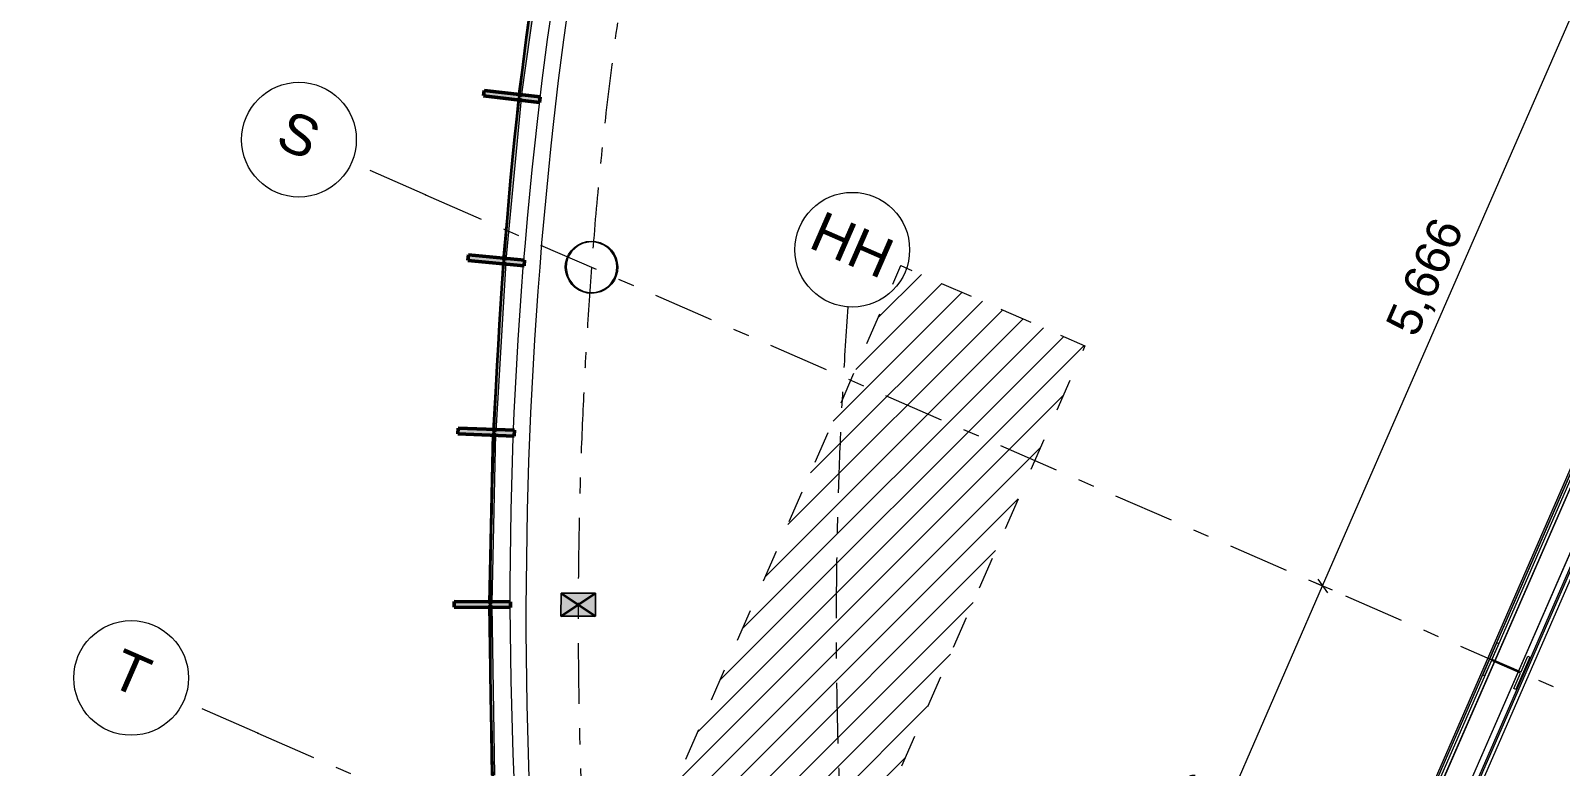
# Model space of a CAD drawing. Header units: millimetres. Extents: x -99530 to 90294, y -97212 to 56397.
# Drawn here: x -49296 to -35959, y -58547 to -52132 of the extents above; entities that cross this region are included whole.
import ezdxf
from ezdxf.enums import TextEntityAlignment as Align

# ---------------------------------------------------------------- set-up
doc = ezdxf.new("R2010")
doc.units = ezdxf.units.MM
doc.header["$MEASUREMENT"] = 0
for name, pattern in [('Dashed', [564.444447, 282.222223, -282.222223]), ('Double Dashed', [1093.611073, 529.166651, -211.666656, 141.111112, -211.666656]), ('Hidden Line', [55, 45, -10])]:
    doc.linetypes.add(name, pattern=pattern)
for name, color, linetype, lineweight in [('A-20-M_Floor_Slab_Pen_No__1', 7, 'Continuous', 13), ('A-20-M_Floor_Slab_Pen_No__6', 7, 'Continuous', 35), ('A-25-M_Wall_Ext_Pen_No__87', 8, 'Continuous', 20), ('A-25-M_Wall_Int_Pen_No__1', 7, 'Continuous', 13), ('COLUMN.IFC Import_Pen_No__2', 8, 'Continuous', 15), ('New_A-20-M_Floor_Slab_Pen_No__89', 8, 'Continuous', 20), ('New_A-25-M_Curtain_Wall_Pen_No__1', 7, 'Continuous', 13), ('New_A-25-M_Wall_Ext_Pen_No__87', 8, 'Continuous', 20), ('New_A-40-M_Soft_Landscaping_P2_Pen_No__150', 7, 'Continuous', 0), ('New_A-95-D_Dim_Grid.Dim_Pen_No__4', 7, 'Continuous', 20), ('New_A-95-H_Fill_Plan.Fill_Pen_No__143', 254, 'Continuous', 0), ('New_A-95-P_Text_1_50_GA_Pen_No__1', 7, 'Continuous', 13), ('New_A-95-P_Text_1_50_GA_Pen_No__101', 252, 'Continuous', 15), ('New_ArchiCAD Zone Stamps_Pen_No__6', 7, 'Continuous', 35), ('New_ArchiCAD Zone Stamps_Pen_No__9', 7, 'Continuous', 13)]:
    doc.layers.add(name, color=color, linetype=linetype, lineweight=lineweight)
for name, color, linetype in [('A-25-M_Wall_Ext', 7, 'Continuous'), ('A-25-M_Wall_Int', 7, 'Continuous'), ('COLUMN.IFC Import', 7, 'Continuous'), ('New_A-05-M_Gross_Int_Circulation', 7, 'Continuous'), ('New_A-15-MG_Structural_Grid_Phase_2', 7, 'Continuous'), ('New_A-20-M_Floor_Slab', 7, 'Continuous'), ('New_A-20-M_Hard_Landscape', 7, 'Continuous'), ('New_A-25-M_Curtain_Wall', 7, 'Continuous'), ('New_A-25-M_Wall_Ext', 7, 'Continuous'), ('New_A-40-M_Soft_Landscaping_P2', 7, 'Continuous'), ('New_A-95-D_Dim_Grid.Dim', 7, 'Continuous')]:
    doc.layers.add(name, color=color, linetype=linetype)
for name, color, linetype, lineweight, true_color in [('A-25-M_Wall_Int_Pen_No__107', 7, 'Continuous', 15, 0xa6a6a6), ('A-25-M_Wall_Int_Pen_No__81', 7, 'Continuous', 20, 0x6a6a6a), ('New_A-05-M_Gross_Int_Circulation_Pen_No__74', 7, 'Continuous', 20, 0x606060), ('New_A-15-MG_Structural_Grid_Phase_2_Pen_No__222', 7, 'Continuous', 13, 0x65af33), ('New_A-20-M_Hard_Landscape_Pen_No__53', 7, 'Continuous', 35, 0x444444), ('New_A-25-M_Curtain_Wall_Pen_No__144', 7, 'Continuous', 0, 0xc8c8c8), ('New_A-25-M_Curtain_Wall_Pen_No__165', 7, 'Continuous', 0, 0x006060), ('New_A-25-M_Curtain_Wall_Pen_No__27', 7, 'Continuous', 50, 0x2a2a2a), ('New_A-95-H_Fill_Plan.Fill_Pen_No__118', 7, 'Continuous', 13, 0xa6a6a6)]:
    doc.layers.add(name, color=color, linetype=linetype, lineweight=lineweight, true_color=true_color)
doc.styles.add('GENERATED_STYLE_1', font='')
doc.styles.add('GENERATED_STYLE_3', font='')
doc.styles.add('GENERATED_STYLE_4', font='')
doc.styles.get('GENERATED_STYLE_1').set_extended_font_data('Arial', bold=True)
doc.styles.get('GENERATED_STYLE_3').set_extended_font_data('Arial')
doc.styles.get('GENERATED_STYLE_4').set_extended_font_data('Swis721 BT')
doc.dimstyles.new('GENERATED_STYLE__2', dxfattribs={"dimtxt": 300, "dimasz": 95, "dimexe": 0.18, "dimexo": 0, "dimgap": 0.09, "dimtad": 1, "dimdec": 0, "dimzin": 0, "dimdsep": 46, "dimtxsty": 'GENERATED_STYLE_4', "dimblk": 'ARROWHEAD_2', "dimblk1": 'ARROWHEAD_2', "dimblk2": 'ARROWHEAD_2', "dimcen": 0.09, "dimclrd": 7, "dimclre": 7, "dimclrt": 7, "dimadec": 0, "dimazin": 0, "dimtfac": 1, "dimtdec": 4, "dimtmove": 0, "dimatfit": 3, "dimfxl": 1, "dimtolj": 1, "dimtzin": 0, "dimarcsym": 0})

# ---------------------------------------------------------------- blocks, each defined once
blk = doc.blocks.new('catering seating and servery_INB 0113_3_1', base_point=(-33684, -45972))
at = {"layer": 'New_A-05-M_Gross_Int_Circulation_Pen_No__74', "linetype": 'Continuous'}
for p, q in [((-38675, -62475), (-32783, -48960)), ((-44880, -52925), (-44880, -52925))]:
    blk.add_line(p, q, dxfattribs=at)
for centre, radius, start, end in [((-12875, -56512), 32205, 132.9939, 173.6055), ((-8852, -57066), 36265, 173.4427, 184.1778)]:
    blk.add_arc(centre, radius, start, end, dxfattribs=at)
at = {"layer": 'New_ArchiCAD Zone Stamps_Pen_No__6'}
for tag, height, style, p in [('ROOM_NAME', 250, 'GENERATED_STYLE_1', (-35356, -44046)), ('zoneNameLine2', 250, 'GENERATED_STYLE_1', (-35544, -44479)), ('ROOM_NUMBER', 200, 'GENERATED_STYLE_3', (-35733, -44899)), ('measuredAreaCode', 200, 'GENERATED_STYLE_3', (-35890, -45259)), ('DUMMY_649', 200, 'GENERATED_STYLE_3', (-35582, -45393)), ('DUMMY_650', 200, 'GENERATED_STYLE_3', (-34953, -45668)), ('DUMMY_651', 133, 'GENERATED_STYLE_3', (-34674, -45774))]:
    blk.add_attdef(tag, text='', height=height, rotation=336.4404, dxfattribs=dict(at, style=style)).set_placement(p, align=Align.TOP_LEFT)
blk = doc.blocks.new('Stair 07 _INB 0168_10_1', base_point=(-36903, -62924))
at = {"layer": 'New_A-05-M_Gross_Int_Circulation_Pen_No__74', "linetype": 'Continuous'}
blk.add_line((-34856, -54582), (-37211, -59983), dxfattribs=at)
at = {"layer": 'New_ArchiCAD Zone Stamps_Pen_No__9'}
for tag, height, style, p in [('ROOM_NAME', 250, 'GENERATED_STYLE_1', (-37168, -61611)), ('zoneNameLine2', 250, 'GENERATED_STYLE_1', (-37357, -62043)), ('ROOM_NUMBER', 200, 'GENERATED_STYLE_3', (-37545, -62464)), ('measuredAreaCode', 200, 'GENERATED_STYLE_3', (-37702, -62824)), ('DUMMY_649', 200, 'GENERATED_STYLE_3', (-37395, -62958)), ('DUMMY_650', 200, 'GENERATED_STYLE_3', (-36905, -63172)), ('DUMMY_651', 133, 'GENERATED_STYLE_3', (-36626, -63278))]:
    blk.add_attdef(tag, text='', height=height, rotation=336.4404, dxfattribs=dict(at, style=style)).set_placement(p, align=Align.TOP_LEFT)
blk = doc.blocks.new('Mesh_8_1', base_point=(-39396, -28057))
at = {"layer": 'New_A-40-M_Soft_Landscaping_P2_Pen_No__150', "linetype": 'Continuous', "flags": 128}
blk.add_lwpolyline([(-39396, -28057), (-71600, -57851), (-74367, -60325, 0.012916), (-57967, -71361, 0.577975), (-51263, -67160), (-51263, -64981), (-51572, -58964, -0.048754), (-51322, -52209, -0.179729), (-39259, -28204)], format="xyb", close=True, dxfattribs=at)
blk = doc.blocks.new('Mesh_16_1', base_point=(-51572, -58964))
at = {"layer": 'New_A-20-M_Hard_Landscape_Pen_No__53', "linetype": 'Continuous', "flags": 128}
blk.add_lwpolyline([(-51572, -58964), (-45266, -58639, -0.034108), (-45058, -52905, -0.178607), (-35071, -32917), (-26070, -24532), (-21313, -26583), (-17527, -17989), (-18237, -17225), (-11233, -10707), (-10987, -10971), (402, -373), (-98, -155), (17122, 15869), (10988, 18539), (-39259, -28204, 0.179729), (-51322, -52209, 0.048754)], format="xyb", close=True, dxfattribs=at)
blk = doc.blocks.new('Slab_56_1', base_point=(-44734, -52925))
at = {"layer": 'New_A-20-M_Floor_Slab_Pen_No__89', "linetype": 'Continuous', "flags": 128}
blk.add_lwpolyline([(-44734, -52925), (-44734, -52925, -0.179811), (-34721, -33028), (-34722, -33027), (-25960, -24873), (-20982, -27044), (-17010, -17935), (-17703, -17189), (-11223, -11159), (-10853, -11556), (-2919, -4173), (921, -600), (3259, -1619), (2636, -2196), (2144, -3324), (-4596, -18783), (-10337, -31948), (-13252, -30677), (-20095, -46371, -0.415568), (-30017, -50196), (-38342, -69288, -0.234037), (-41521, -64901, -0.022084), (-42147, -60901), (-44896, -59707, -0.043731)], format="xyb", close=True, dxfattribs=at)
blk = doc.blocks.new('Curtain Wall_18_1')
at = {"layer": 'New_A-25-M_Curtain_Wall_Pen_No__144', "linetype": 'Continuous'}
for points in [[(-45343, -52653), (-45349, -52702), (-44860, -52760), (-44854, -52710)], [(-45478, -54086), (-45483, -54136), (-44993, -54182), (-44989, -54132)]]:
    blk.add_hatch(color=256, dxfattribs=at).paths.add_polyline_path(points)
at = {"layer": 'New_A-25-M_Curtain_Wall_Pen_No__165', "linetype": 'Continuous', "lineweight": 0, "true_color": 0x001818}
for points in [[(-44838, -51217), (-45047, -52702), (-45015, -52707), (-44806, -51221)], [(-45049, -52723), (-45181, -54129), (-45149, -54132), (-45017, -52726)]]:
    blk.add_hatch(color=168, dxfattribs=at).paths.add_polyline_path(points)
at = {"layer": 'New_A-25-M_Curtain_Wall_Pen_No__1', "linetype": 'Continuous'}
for p, q in [((-44838, -51217), (-45047, -52702)), ((-45015, -52707), (-44806, -51221)), ((-45049, -52723), (-45181, -54129)), ((-45149, -54132), (-45017, -52726)), ((-45017, -52726), (-45049, -52723)), ((-45047, -52702), (-45015, -52707)), ((-45181, -54129), (-45149, -54132))]:
    blk.add_line(p, q, dxfattribs=at)
at = {"layer": 'New_A-25-M_Curtain_Wall_Pen_No__27', "linetype": 'Continuous'}
for p, q in [((-45343, -52653), (-45349, -52702)), ((-44854, -52710), (-45343, -52653)), ((-45349, -52702), (-44860, -52760)), ((-44860, -52760), (-44854, -52710)), ((-45478, -54086), (-45483, -54136)), ((-45483, -54136), (-44993, -54182)), ((-44989, -54132), (-45478, -54086)), ((-44993, -54182), (-44989, -54132))]:
    blk.add_line(p, q, dxfattribs=at)
blk = doc.blocks.new('Curtain Wall_21_1')
at = {"layer": 'New_A-25-M_Curtain_Wall_Pen_No__144', "linetype": 'Continuous'}
for points in [[(-45569, -55598), (-45571, -55647), (-45080, -55667), (-45078, -55617)], [(-45604, -57109), (-45604, -57159), (-45112, -57161), (-45112, -57111)]]:
    blk.add_hatch(color=256, dxfattribs=at).paths.add_polyline_path(points)
at = {"layer": 'New_A-25-M_Curtain_Wall_Pen_No__165', "linetype": 'Continuous', "lineweight": 0, "true_color": 0x001818}
for points in [[(-45238, -55626), (-45151, -54154), (-45183, -54152), (-45270, -55624)], [(-45271, -55645), (-45304, -57125), (-45272, -57125), (-45239, -55646)], [(-45304, -57145), (-45282, -58625), (-45250, -58625), (-45272, -57145)]]:
    blk.add_hatch(color=168, dxfattribs=at).paths.add_polyline_path(points)
at = {"layer": 'New_A-25-M_Curtain_Wall_Pen_No__1', "linetype": 'Continuous'}
for p, q in [((-45183, -54152), (-45270, -55624)), ((-45238, -55626), (-45151, -54154)), ((-45151, -54154), (-45183, -54152)), ((-45271, -55645), (-45304, -57125)), ((-45272, -57125), (-45239, -55646)), ((-45239, -55646), (-45271, -55645)), ((-45270, -55624), (-45238, -55626)), ((-45304, -57125), (-45272, -57125)), ((-45304, -57145), (-45282, -58625)), ((-45272, -57145), (-45304, -57145)), ((-45250, -58625), (-45272, -57145))]:
    blk.add_line(p, q, dxfattribs=at)
at = {"layer": 'New_A-25-M_Curtain_Wall_Pen_No__27', "linetype": 'Continuous'}
for p, q in [((-45569, -55598), (-45571, -55647)), ((-45078, -55617), (-45569, -55598)), ((-45571, -55647), (-45080, -55667)), ((-45080, -55667), (-45078, -55617)), ((-45604, -57109), (-45604, -57159)), ((-45112, -57111), (-45604, -57109)), ((-45604, -57159), (-45112, -57161)), ((-45112, -57161), (-45112, -57111))]:
    blk.add_line(p, q, dxfattribs=at)
blk = doc.blocks.new('Wall_131_1', base_point=(-38176, -69536))
at = {"layer": 'New_A-25-M_Wall_Ext_Pen_No__87', "linetype": 'Hidden Line'}
for radius in [28212, 28162]:
    blk.add_arc((-26759, -43793), radius, 246.0833, 336.4404, dxfattribs=at)
blk = doc.blocks.new('Wall_418_1', base_point=(-38295, -69817))
at = {"layer": 'A-25-M_Wall_Ext_Pen_No__87', "linetype": 'Hidden Line'}
for radius, start, end in [(28131, 246.1629, 336.7629), (28470, 246.1551, 336.7609)]:
    blk.add_arc((-26785, -43777), radius, start, end, dxfattribs=at)
blk = doc.blocks.new('Wall_474_1', base_point=(-32635, -49420))
at = {"layer": 'A-25-M_Wall_Int_Pen_No__107', "linetype": 'Continuous'}
for points in [[(-38698, -62436), (-38684, -62442), (-35170, -54382), (-35184, -54376)], [(-38546, -62939), (-38533, -62945), (-34858, -54518), (-34872, -54512)]]:
    blk.add_hatch(color=256, dxfattribs=at).paths.add_polyline_path(points)
at = {"layer": 'A-25-M_Wall_Int_Pen_No__81', "linetype": 'Continuous', "lineweight": 0, "true_color": 0x353535}
for points in [[(-38799, -62828), (-38798, -62829), (-35124, -54402), (-35125, -54402)], [(-38696, -62470), (-38696, -62470), (-35169, -54383), (-35170, -54382)], [(-38592, -62919), (-38591, -62919), (-34917, -54492), (-34918, -54492)], [(-34873, -54512), (-38547, -62938), (-38546, -62939), (-34872, -54512)]]:
    blk.add_hatch(color=250, dxfattribs=at).paths.add_polyline_path(points)
at = {"layer": 'A-25-M_Wall_Int_Pen_No__1', "linetype": 'Continuous'}
for p, q in [((-38799, -62828), (-35125, -54402)), ((-38798, -62829), (-35124, -54402)), ((-38696, -62470), (-35169, -54383)), ((-38684, -62442), (-35170, -54382)), ((-38592, -62919), (-34918, -54492)), ((-38591, -62919), (-34917, -54492)), ((-38547, -62938), (-34873, -54512)), ((-38546, -62939), (-34872, -54512))]:
    blk.add_line(p, q, dxfattribs=at)
at = {"layer": 'A-25-M_Wall_Int_Pen_No__1', "linetype": 'Continuous', "flags": 128}
for points in [[(-35184, -54376), (-38698, -62436)], [(-38533, -62945), (-34858, -54518)]]:
    blk.add_lwpolyline(points, dxfattribs=at)
blk = doc.blocks.new('Standard grid marker_4')
at = {"layer": 'New_A-15-MG_Structural_Grid_Phase_2_Pen_No__222', "linetype": 'Double Dashed'}
for q in [(0, 0), (13419, 0)]:
    blk.add_line((705, 0), q, dxfattribs=at)
at = {"layer": 'New_A-15-MG_Structural_Grid_Phase_2_Pen_No__222', "linetype": 'Continuous'}
blk.add_circle((-500, 0), 500, dxfattribs=at)
at = {"layer": 'New_A-15-MG_Structural_Grid_Phase_2_Pen_No__222', "linetype": 'Double Dashed'}
blk.add_point((705, 0), dxfattribs=at)
blk.add_point((705, 0), dxfattribs=at)
at = {"layer": 'New_A-15-MG_Structural_Grid_Phase_2_Pen_No__222', "style": 'GENERATED_STYLE_4'}
blk.add_attdef('AC_MarkerText_1', text='', height=350, rotation=359.9999, dxfattribs=at).set_placement((-500, 43), align=Align.MIDDLE_CENTER)
blk = doc.blocks.new('Standard grid marker_8')
at = {"layer": 'New_A-15-MG_Structural_Grid_Phase_2_Pen_No__222', "linetype": 'Double Dashed'}
for q in [(0, 0), (12884, 0)]:
    blk.add_line((705, 0), q, dxfattribs=at)
at = {"layer": 'New_A-15-MG_Structural_Grid_Phase_2_Pen_No__222', "linetype": 'Continuous'}
blk.add_circle((-500, 0), 500, dxfattribs=at)
at = {"layer": 'New_A-15-MG_Structural_Grid_Phase_2_Pen_No__222', "linetype": 'Double Dashed'}
blk.add_point((705, 0), dxfattribs=at)
blk.add_point((705, 0), dxfattribs=at)
at = {"layer": 'New_A-15-MG_Structural_Grid_Phase_2_Pen_No__222', "style": 'GENERATED_STYLE_4'}
blk.add_attdef('AC_MarkerText_1', text='', height=350, rotation=360, dxfattribs=at).set_placement((-500, 43), align=Align.MIDDLE_CENTER)
blk = doc.blocks.new('Standard grid marker_24')
at = {"layer": 'New_A-15-MG_Structural_Grid_Phase_2_Pen_No__222', "linetype": 'Double Dashed'}
blk.add_line((23031, 21499), (23031, 21499), dxfattribs=at)
blk.add_arc((0, 0), 31507, 0, 43.0295, dxfattribs=at)
blk = doc.blocks.new('Standard grid marker_25')
at = {"layer": 'New_A-15-MG_Structural_Grid_Phase_2_Pen_No__222', "linetype": 'Double Dashed'}
for p, q in [((40014, 5296), (40014, 5296)), ((40363, 0), (40363, 0))]:
    blk.add_line(p, q, dxfattribs=at)
blk.add_arc((0, 0), 40363, 0, 7.5392, dxfattribs=at)
blk = doc.blocks.new('Standard grid marker_26')
at = {"layer": 'New_A-15-MG_Structural_Grid_Phase_2_Pen_No__222', "linetype": 'Double Dashed'}
blk.add_arc((0, 0), 27978, 0, 90.636, dxfattribs=at)
at = {"layer": 'New_A-15-MG_Structural_Grid_Phase_2_Pen_No__222', "style": 'GENERATED_STYLE_4'}
blk.add_attdef('AC_MarkerText_1', text='', height=350, rotation=90.3066, dxfattribs=at).set_placement((-1326, 28008), align=Align.MIDDLE_CENTER)
blk = doc.blocks.new('Standard grid marker_28')
at = {"layer": 'New_A-15-MG_Structural_Grid_Phase_2_Pen_No__222', "linetype": 'Double Dashed'}
blk.add_line((37050, 0), (37050, 0), dxfattribs=at)
blk.add_line((37050, 0), (37050, 0), dxfattribs=at)
at = {"layer": 'New_A-15-MG_Structural_Grid_Phase_2_Pen_No__222', "linetype": 'Continuous'}
blk.add_circle((37050, -500), 500, dxfattribs=at)
at = {"layer": 'New_A-15-MG_Structural_Grid_Phase_2_Pen_No__222', "linetype": 'Double Dashed'}
blk.add_arc((0, 0), 37050, 0, 16.8007, dxfattribs=at)
blk.add_point((37050, 0), dxfattribs=at)
at = {"layer": 'New_A-15-MG_Structural_Grid_Phase_2_Pen_No__222', "style": 'GENERATED_STYLE_4'}
blk.add_attdef('AC_MarkerText_1', text='', height=350, rotation=160.7141, dxfattribs=at).set_placement((37050, -457), align=Align.MIDDLE_CENTER)
blk = doc.blocks.new('Column 165')
at = {"layer": 'COLUMN.IFC Import_Pen_No__2', "linetype": 'Continuous'}
for p, q in [((-153.7, 157.25), (153.7, 157.25)), ((-153.7, 138.55), (-153.7, 157.25)), ((-6, 138.55), (-153.7, 138.55)), ((-6, -138.55), (-6, 138.55)), ((6, 138.55), (6, -138.55)), ((153.7, 138.55), (6, 138.55)), ((153.7, 157.25), (153.7, 138.55)), ((-153.7, -138.55), (-6, -138.55)), ((-153.7, -157.25), (-153.7, -138.55)), ((153.7, -157.25), (-153.7, -157.25)), ((6, -138.55), (153.7, -138.55)), ((153.7, -138.55), (153.7, -157.25))]:
    blk.add_line(p, q, dxfattribs=at)
blk = doc.blocks.new('Column 172')
at = {"layer": 'COLUMN.IFC Import_Pen_No__2', "linetype": 'Continuous'}
for p, q in [((-197.887, 114.25), (-175.041, 146.877)), ((-168.913, 141.735), (-190.959, 110.25)), ((-175.041, 146.877), (-146.877, 175.041)), ((-141.735, 168.913), (-168.913, 141.735)), ((-146.877, 175.041), (-114.25, 197.887)), ((-110.25, 190.959), (-141.735, 168.913)), ((-114.25, 197.887), (-78.152, 214.72)), ((-75.415, 207.202), (-110.25, 190.959)), ((-78.152, 214.72), (-39.679, 225.029)), ((-38.289, 217.15), (-75.415, 207.202)), ((-39.679, 225.029), (0, 228.5)), ((0, 220.5), (-38.289, 217.15)), ((0, 228.5), (39.679, 225.029)), ((38.289, 217.15), (0, 220.5)), ((75.415, 207.202), (38.289, 217.15)), ((39.679, 225.029), (78.152, 214.72)), ((110.25, 190.959), (75.415, 207.202)), ((78.152, 214.72), (114.25, 197.887)), ((141.735, 168.913), (110.25, 190.959)), ((114.25, 197.887), (146.877, 175.041)), ((168.913, 141.735), (141.735, 168.913)), ((146.877, 175.041), (175.041, 146.877)), ((190.959, 110.25), (168.913, 141.735)), ((175.041, 146.877), (197.887, 114.25)), ((-228.5, 0), (-225.029, 39.679)), ((-225.029, 39.679), (-214.72, 78.152)), ((-217.15, 38.289), (-220.5, 0)), ((-207.202, 75.415), (-217.15, 38.289)), ((-214.72, 78.152), (-197.887, 114.25)), ((-190.959, 110.25), (-207.202, 75.415)), ((207.202, 75.415), (190.959, 110.25)), ((197.887, 114.25), (214.72, 78.152)), ((217.15, 38.289), (207.202, 75.415)), ((214.72, 78.152), (225.029, 39.679)), ((220.5, 0), (217.15, 38.289)), ((217.15, -38.289), (220.5, 0)), ((225.029, 39.679), (228.5, 0)), ((228.5, 0), (225.029, -39.679)), ((-225.029, -39.679), (-228.5, 0)), ((-214.72, -78.152), (-225.029, -39.679)), ((-220.5, 0), (-217.15, -38.289)), ((-217.15, -38.289), (-207.202, -75.415)), ((-197.887, -114.25), (-214.72, -78.152)), ((-207.202, -75.415), (-190.959, -110.25)), ((-175.041, -146.877), (-197.887, -114.25)), ((-190.959, -110.25), (-168.913, -141.735)), ((168.913, -141.735), (190.959, -110.25)), ((197.887, -114.25), (175.041, -146.877)), ((190.959, -110.25), (207.202, -75.415)), ((214.72, -78.152), (197.887, -114.25)), ((207.202, -75.415), (217.15, -38.289)), ((225.029, -39.679), (214.72, -78.152)), ((-146.877, -175.041), (-175.041, -146.877)), ((-168.913, -141.735), (-141.735, -168.913)), ((-114.25, -197.887), (-146.877, -175.041)), ((-141.735, -168.913), (-110.25, -190.959)), ((-78.152, -214.72), (-114.25, -197.887)), ((-110.25, -190.959), (-75.415, -207.202)), ((-39.679, -225.029), (-78.152, -214.72)), ((-75.415, -207.202), (-38.289, -217.15)), ((0, -228.5), (-39.679, -225.029)), ((-38.289, -217.15), (0, -220.5)), ((0, -220.5), (38.289, -217.15)), ((39.679, -225.029), (0, -228.5)), ((38.289, -217.15), (75.415, -207.202)), ((78.152, -214.72), (39.679, -225.029)), ((75.415, -207.202), (110.25, -190.959)), ((114.25, -197.887), (78.152, -214.72)), ((110.25, -190.959), (141.735, -168.913)), ((146.877, -175.041), (114.25, -197.887)), ((141.735, -168.913), (168.913, -141.735)), ((175.041, -146.877), (146.877, -175.041))]:
    blk.add_line(p, q, dxfattribs=at)
blk = doc.blocks.new('*D1798')
at = {"layer": 'New_A-95-D_Dim_Grid.Dim_Pen_No__4', "linetype": 'Continuous'}
for p, q in [((-38032, -56974), (-35767, -51781)), ((-37946, -57012), (-38118, -56937)), ((-38074, -56916), (-37989, -57033)), ((-39985, -61454), (-38032, -56974)), ((-39899, -61491), (-40071, -61416)), ((-40028, -61396), (-39942, -61512)), ((-40009, -61510), (-39985, -61454))]:
    blk.add_line(p, q, dxfattribs=at)
at = {"layer": 'New_A-95-D_Dim_Grid.Dim_Pen_No__4', "insert": (-39275, -59676), "char_height": 300, "attachment_point": 7, "rotation": 66.4404, "style": 'GENERATED_STYLE_4'}
blk.add_mtext('\\A1;{\\fSwis721 BT|b0|i0|c0|p34;4,886}', dxfattribs=at)
blk = doc.blocks.new('ARROWHEAD_2')
at = {"color": 0, "linetype": 'Continuous', "lineweight": 0}
for p, q in [((0, 0), (-1, 0)), ((-0.38, -0.66), (0.38, 0.66))]:
    blk.add_line(p, q, dxfattribs=at)
blk = doc.blocks.new('*D1799')
at = {"layer": 'New_A-95-D_Dim_Grid.Dim_Pen_No__4', "linetype": 'Continuous'}
for p, q in [((-35767, -51781), (-33402, -46357)), ((-35681, -51818), (-35853, -51743)), ((-35810, -51723), (-35724, -51839)), ((-38032, -56974), (-35767, -51781)), ((-38074, -56916), (-37989, -57033))]:
    blk.add_line(p, q, dxfattribs=at)
at = {"layer": 'New_A-95-D_Dim_Grid.Dim_Pen_No__4', "insert": (-37166, -54839), "char_height": 300, "attachment_point": 7, "rotation": 66.4404, "style": 'GENERATED_STYLE_4'}
blk.add_mtext('\\A1;{\\fSwis721 BT|b0|i0|c0|p34;5,666}', dxfattribs=at)

msp = doc.modelspace()

# ---------------------------------------------------------------- hatches: boundary and pattern name
at = {"layer": 'New_A-95-H_Fill_Plan.Fill_Pen_No__143', "linetype": 'Continuous'}
h = msp.add_hatch(dxfattribs=at)
h.set_pattern_fill('Thermal_Block_0001', color=256, style=0, pattern_type=2)
h.set_pattern_definition([(45, (0, 0), (-127.2792, 127.2792), [])])
h.paths.add_polyline_path([(-44261, -60034.9), (-41708.5, -54181), (-40104.4, -54880.4), (-42657, -60734.3)])
at = {"layer": 'New_A-95-P_Text_1_50_GA_Pen_No__101', "linetype": 'Continuous', "lineweight": 0, "true_color": 0x727272}
msp.add_hatch(color=8, dxfattribs=at).paths.add_polyline_path([(-44671.4, -57036.8), (-44371.4, -57037.9), (-44372.2, -57237.9), (-44672.2, -57236.8)])

# ---------------------------------------------------------------- linework, layer by layer
at = {"layer": 'A-20-M_Floor_Slab_Pen_No__1', "linetype": 'Continuous', "flags": 128}
msp.add_lwpolyline([(-44672.2, -57236.8), (-44372.2, -57237.9), (-44371.4, -57037.9), (-44671.4, -57036.8)], close=True, dxfattribs=at)
at = {"layer": 'A-20-M_Floor_Slab_Pen_No__6', "linetype": 'Continuous'}
for p, q in [((-44672.2, -57236.8), (-44371.4, -57037.9)), ((-44671.4, -57036.8), (-44372.2, -57237.9))]:
    msp.add_line(p, q, dxfattribs=at)
at = {"layer": 'New_A-95-H_Fill_Plan.Fill_Pen_No__118', "linetype": 'Dashed', "flags": 128}
msp.add_lwpolyline([(-44261, -60034.9), (-41708.5, -54181), (-40104.4, -54880.4), (-42657, -60734.3)], close=True, dxfattribs=at)
at = {"layer": 'New_A-95-P_Text_1_50_GA_Pen_No__1', "linetype": 'Continuous', "flags": 128}
msp.add_lwpolyline([(-44671.4, -57036.8), (-44371.4, -57037.9), (-44372.2, -57237.9), (-44672.2, -57236.8)], close=True, dxfattribs=at)

# ---------------------------------------------------------------- block references
at = {"layer": 'A-25-M_Wall_Ext', "color": 250, "lineweight": 50, "true_color": 0x2a2a2a}
msp.add_blockref('Wall_418_1', (-38294.6, -69816.9), dxfattribs=at)
at = {"layer": 'A-25-M_Wall_Int', "color": 250, "lineweight": 50, "true_color": 0x2a2a2a}
msp.add_blockref('Wall_474_1', (-32635.2, -49419.9), dxfattribs=at)
at = {"layer": 'COLUMN.IFC Import', "linetype": 'Continuous', "zscale": 1000}
for name, p, rotation in [('Column 172', (-44405.8, -54195.1), 80.78632845128783), ('Column 165', (-36431.3, -57672.9), 66.44041158398767)]:
    msp.add_blockref(name, p, dxfattribs=dict(at, rotation=rotation))
at = {"layer": 'New_A-05-M_Gross_Int_Circulation', "linetype": 'Continuous'}
for name, p in [('catering seating and servery_INB 0113_3_1', (-33684.2, -45971.9)), ('Stair 07 _INB 0168_10_1', (-36902.6, -62923.5))]:
    msp.add_blockref(name, p, dxfattribs=at)
at = {"layer": 'New_A-15-MG_Structural_Grid_Phase_2', "color": 8, "linetype": 'Continuous', "lineweight": 15, "zscale": 1000}
for name, p, rotation in [('Standard grid marker_24', (-12978.9, -56444.6), 132.8760517734848), ('Standard grid marker_26', (-26783.5, -43781.2), 246.1337837427074), ('Standard grid marker_25', (-4159.5, -57266.1), 175.6366465400281)]:
    msp.add_blockref(name, p, dxfattribs=dict(at, rotation=rotation))
at = {"layer": 'New_A-15-MG_Structural_Grid_Phase_2', "color": 8, "linetype": 'Continuous', "lineweight": 15}
ref = msp.add_blockref('Standard grid marker_4', (-46498.1, -53282.6), dxfattribs=dict(at, zscale=1000, rotation=336.440536925842))
ref.add_attrib('AC_MarkerText_1', 'S', dxfattribs={"layer": 'New_A-15-MG_Structural_Grid_Phase_2_Pen_No__222', "color": 85, "true_color": 0x65af33, "height": 350, "rotation": 336.44041, "style": 'GENERATED_STYLE_4'}).set_placement((-46956.4, -53040.1), align=Align.MIDDLE_CENTER)
ref = msp.add_blockref('Standard grid marker_28', (-5223, -57301.7), dxfattribs=dict(at, zscale=1000, rotation=175.7263039143517))
ref.add_attrib('AC_MarkerText_1', 'HH', dxfattribs={"layer": 'New_A-15-MG_Structural_Grid_Phase_2_Pen_No__222', "color": 85, "true_color": 0x65af33, "height": 350, "rotation": 336.44041, "style": 'GENERATED_STYLE_4'}).set_placement((-42133.2, -53998.6), align=Align.MIDDLE_CENTER)
ref = msp.add_blockref('Standard grid marker_8', (-47960.9, -57975.6), dxfattribs=dict(at, zscale=1000, rotation=336.440411583993))
ref.add_attrib('AC_MarkerText_1', 'T', dxfattribs={"layer": 'New_A-15-MG_Structural_Grid_Phase_2_Pen_No__222', "color": 85, "true_color": 0x65af33, "height": 350, "rotation": 336.44041, "style": 'GENERATED_STYLE_4'}).set_placement((-48419.2, -57732.4), align=Align.MIDDLE_CENTER)
at = {"layer": 'New_A-20-M_Floor_Slab', "color": 8, "linetype": 'Continuous', "lineweight": 20}
msp.add_blockref('Slab_56_1', (-44734.1, -52924.7), dxfattribs=at)
at = {"layer": 'New_A-20-M_Hard_Landscape', "color": 49, "lineweight": 35, "true_color": 0x444444}
msp.add_blockref('Mesh_16_1', (-51572.4, -58963.6), dxfattribs=at)
at = {"layer": 'New_A-25-M_Curtain_Wall', "linetype": 'Continuous', "lineweight": 0}
for name in ['Curtain Wall_18_1', 'Curtain Wall_21_1']:
    msp.add_blockref(name, (0, 0), dxfattribs=at)
at = {"layer": 'New_A-25-M_Wall_Ext', "color": 250, "lineweight": 50, "true_color": 0x2a2a2a}
msp.add_blockref('Wall_131_1', (-38175.9, -69536.5), dxfattribs=at)
at = {"layer": 'New_A-40-M_Soft_Landscaping_P2'}
msp.add_blockref('Mesh_8_1', (-39395.9, -28056.8), dxfattribs=at)

# ---------------------------------------------------------------- dimensions: what is measured, and where the dimension line sits
at = {"layer": 'New_A-95-D_Dim_Grid.Dim', "linetype": 'Continuous'}
for base, p1, p2, picture, middle in [((-35766.9, -51780.8), (-46498.1, -53282.6), (-45353.6, -47600.5), '*D1799', (-37091.8, -54293.8)), ((-38031.6, -56974.4), (-47960.9, -57975.6), (-46498.1, -53282.6), '*D1798', (-39200.7, -59130.2))]:
    dim = msp.add_linear_dim(base=base, p1=p1, p2=p2, angle=66.44041, dimstyle='GENERATED_STYLE__2', dxfattribs=at)
    dim.commit()
    dim.dimension.update_dxf_attribs({"geometry": picture, "text_midpoint": middle, "dimtype": 160, "text_rotation": 66.44041})

doc.saveas('drawing.dxf')
